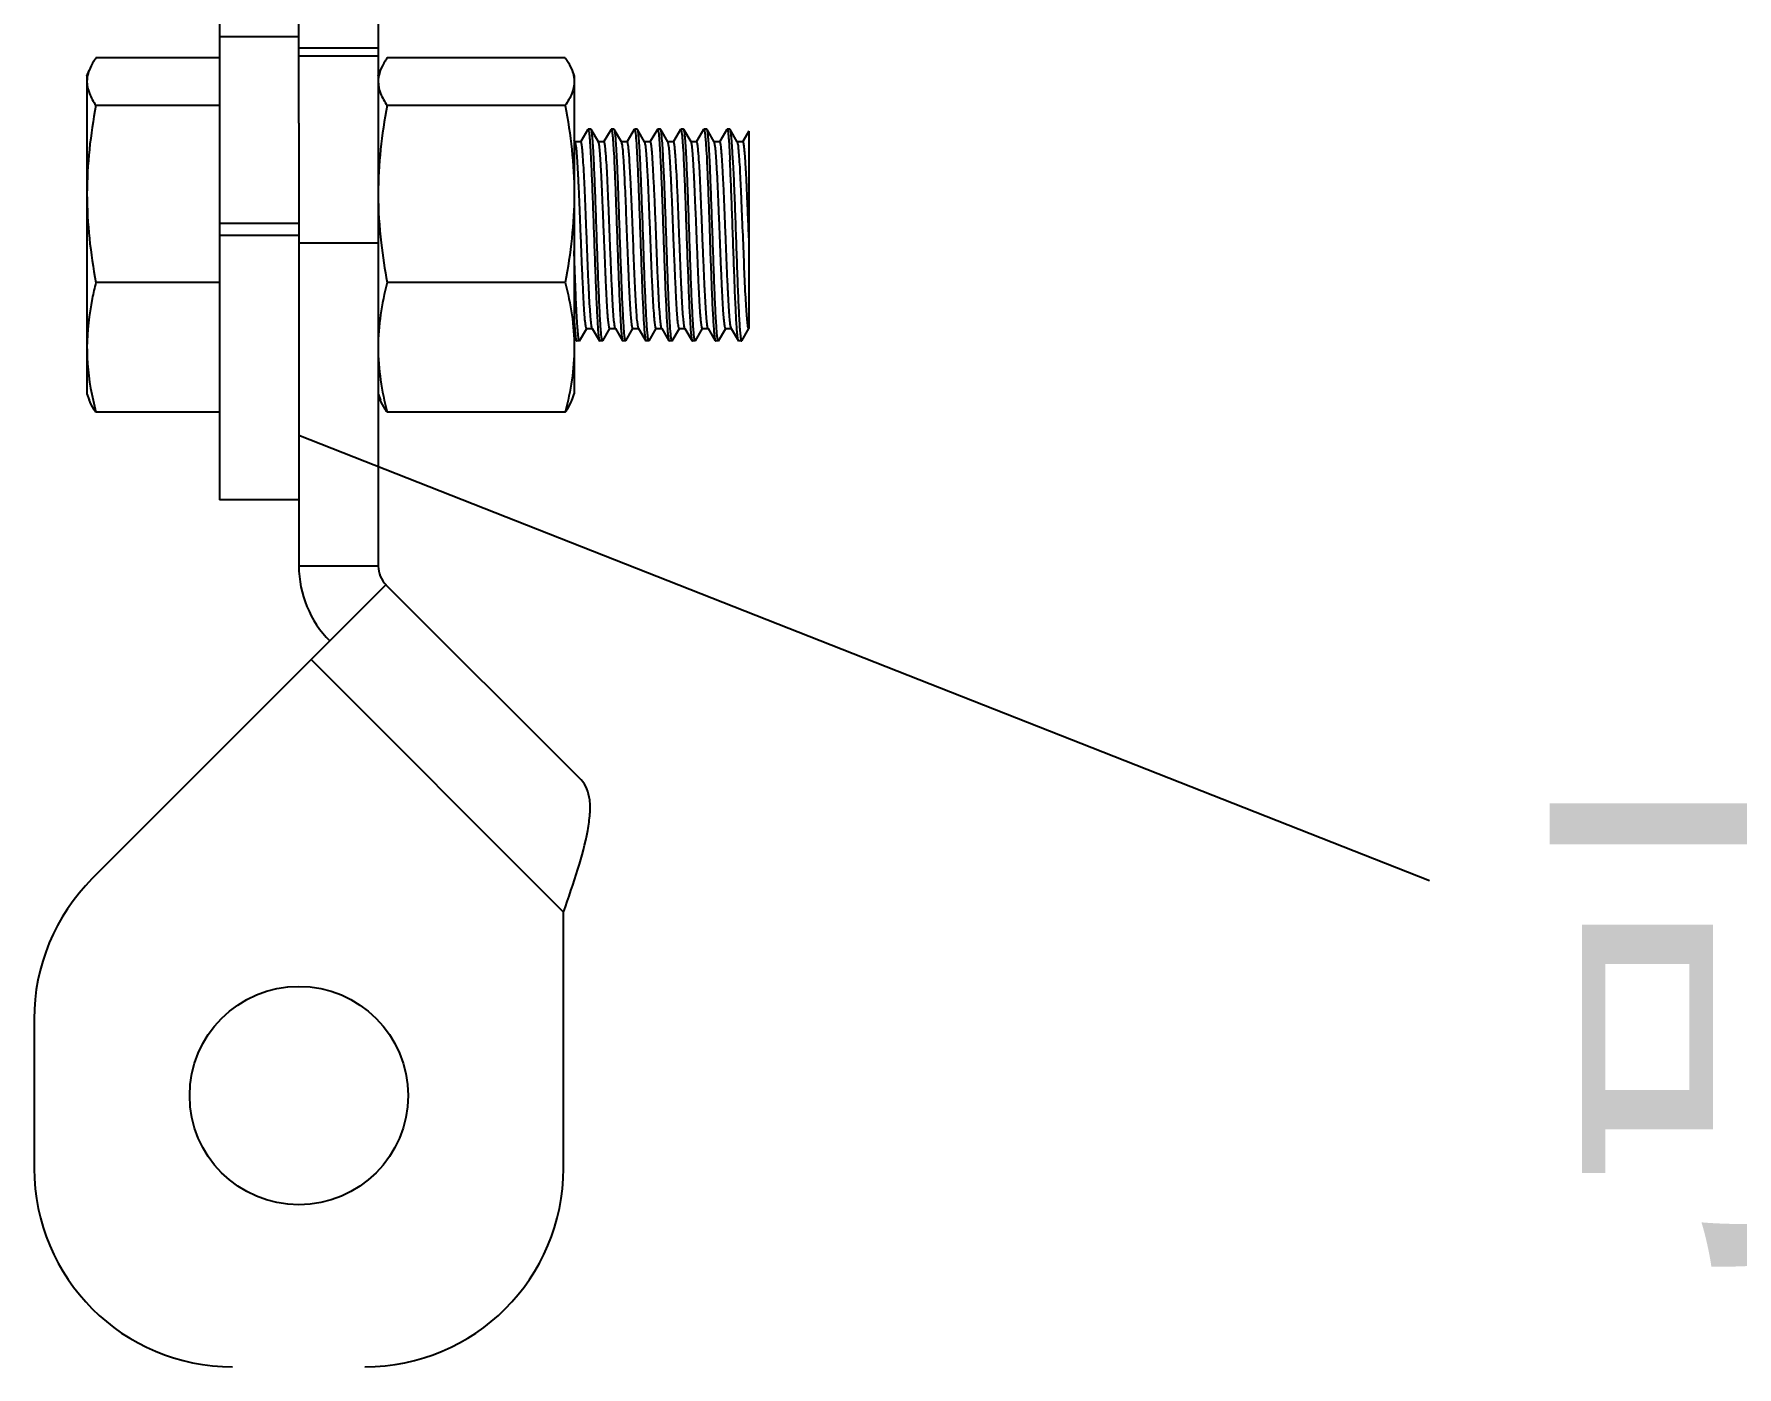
# Model space of a CAD drawing. Extents: x 27938 to 1507990, y 110129 to 923079.
# Drawn here: x 557071 to 558565, y 375912 to 377082 of the extents above; entities that cross this region are included whole.
import ezdxf

# ---------------------------------------------------------------- set-up
doc = ezdxf.new("R2010")
doc.units = 0
doc.header["$LTSCALE"] = 1000
doc.header["$MEASUREMENT"] = 0
doc.layers.add('W_DIM', color=4, linetype='Continuous')
doc.styles.get("Standard").update_dxf_attribs({"font": 'gbenor.shx', "bigfont": 'gbcbig.shx'})
doc.styles.add('wwp100', font='txt.shx', dxfattribs={"width": 0.7, "height": 400, "bigfont": 'hztxt.shx'})
doc.dimstyles.get("Standard").update_dxf_attribs({"dimtxt": 0.18, "dimasz": 0.18, "dimexe": 0.18, "dimexo": 0.0625, "dimgap": 0.09, "dimtad": 0, "dimtih": 1, "dimtoh": 1, "dimdec": 4, "dimzin": 0, "dimdsep": 46, "dimtxsty": 'Standard', "dimcen": 0.09, "dimadec": 0, "dimazin": 0, "dimtfac": 1, "dimtdec": 4, "dimtofl": 0, "dimtmove": 0, "dimatfit": 3, "dimfxl": 1, "dimtolj": 1, "dimtzin": 0, "dimarcsym": 0})

msp = doc.modelspace()

# ---------------------------------------------------------------- linework, layer by layer
at = {"linetype": 'Continuous'}
for p, q in [((557233.5, 377279.9), (557233.5, 376672.9)), ((557303.1, 377003.5), (557303.1, 377279.9)), ((557372.8, 377137.5), (557372.8, 376614.8)), ((557233.5, 377079.6), (557303.1, 377079.6)), ((557233.5, 377060.7), (557125.1, 377060.7)), ((557303.1, 377069.5), (557372.8, 377069.5)), ((557372.8, 377062.3), (557303.1, 377062.3)), ((557536.9, 377060.7), (557380.7, 377060.7)), ((557117.3, 377044.6), (557119.2, 377049.7)), ((557117.3, 377044.6), (557117.3, 376765.8)), ((557372.8, 377044.6), (557374.7, 377049.7)), ((557542.9, 377049.7), (557544.8, 377044.6)), ((557544.8, 377044.6), (557544.8, 376765.8)), ((557233.5, 377019), (557125.1, 377019)), ((557536.9, 377019), (557380.7, 377019)), ((557303.1, 377003.5), (557303.1, 376614.8)), ((557556.8, 376998), (557550.5, 376987.2)), ((557556.8, 376998), (557557, 376998.1)), ((557559.5, 376998.1), (557557, 376998.1)), ((557559.7, 376998), (557559.5, 376998.1)), ((557566, 376987.1), (557559.7, 376998)), ((557577.1, 376998), (557570.9, 376987.2)), ((557577.1, 376998), (557577.3, 376998.1)), ((557579.9, 376998.1), (557577.3, 376998.1)), ((557580, 376998), (557579.9, 376998.1)), ((557586.3, 376987.1), (557580, 376998)), ((557597.4, 376998), (557591.2, 376987.2)), ((557597.4, 376998), (557597.6, 376998.1)), ((557600.2, 376998.1), (557597.6, 376998.1)), ((557600.4, 376998), (557600.2, 376998.1)), ((557606.6, 376987.1), (557600.4, 376998)), ((557617.8, 376998), (557611.5, 376987.2)), ((557617.8, 376998), (557618, 376998.1)), ((557620.5, 376998.1), (557618, 376998.1)), ((557620.7, 376998), (557620.5, 376998.1)), ((557627, 376987.1), (557620.7, 376998)), ((557638.1, 376998), (557631.8, 376987.2)), ((557638.1, 376998), (557638.3, 376998.1)), ((557640.8, 376998.1), (557638.3, 376998.1)), ((557641, 376998), (557640.8, 376998.1)), ((557647.3, 376987.1), (557641, 376998)), ((557658.4, 376998), (557652.2, 376987.2)), ((557658.4, 376998), (557658.6, 376998.1)), ((557661.2, 376998.1), (557658.6, 376998.1)), ((557661.4, 376998), (557661.2, 376998.1)), ((557667.6, 376987.1), (557661.4, 376998)), ((557678.8, 376998), (557672.5, 376987.2)), ((557678.8, 376998), (557679, 376998.1)), ((557681.5, 376998.1), (557679, 376998.1)), ((557681.7, 376998), (557681.5, 376998.1)), ((557687.9, 376987.1), (557681.7, 376998)), ((557698.1, 376996.3), (557692.8, 376987.2)), ((557698.1, 376996.3), (557698.1, 376823.3)), ((557545.8, 376986.9), (557544.8, 376988.7)), ((557550.6, 376987.1), (557545.6, 376987.1)), ((557570.9, 376987.1), (557566, 376987.1)), ((557566.1, 376986.9), (557566, 376987.1)), ((557591.3, 376987.1), (557586.3, 376987.1)), ((557586.4, 376986.9), (557586.3, 376987.1)), ((557611.6, 376987.1), (557606.6, 376987.1)), ((557606.7, 376986.9), (557606.6, 376987.1)), ((557631.9, 376987.1), (557627, 376987.1)), ((557627.1, 376986.9), (557627, 376987.1)), ((557652.3, 376987.1), (557647.3, 376987.1)), ((557647.4, 376986.9), (557647.3, 376987.1)), ((557672.6, 376987.1), (557667.6, 376987.1)), ((557667.7, 376986.9), (557667.6, 376987.1)), ((557692.9, 376987.1), (557687.9, 376987.1)), ((557688.1, 376986.9), (557687.9, 376987.1)), ((557303.1, 376915.4), (557233.5, 376915.4)), ((557233.5, 376905.2), (557303.1, 376905.2)), ((557372.8, 376898), (557303.1, 376898)), ((557233.5, 376863.6), (557125.1, 376863.6)), ((557536.9, 376863.6), (557380.7, 376863.6)), ((557549.6, 376812.5), (557555.8, 376823.3)), ((557555.7, 376823.3), (557560.7, 376823.3)), ((557560.6, 376823.5), (557560.7, 376823.3)), ((557560.7, 376823.3), (557567, 376812.5)), ((557569.9, 376812.5), (557576.1, 376823.3)), ((557576, 376823.3), (557581, 376823.3)), ((557580.9, 376823.5), (557581, 376823.3)), ((557581, 376823.3), (557587.3, 376812.5)), ((557590.2, 376812.5), (557596.4, 376823.3)), ((557596.4, 376823.3), (557601.3, 376823.3)), ((557601.2, 376823.5), (557601.3, 376823.3)), ((557601.3, 376823.3), (557607.6, 376812.5)), ((557610.5, 376812.5), (557616.8, 376823.3)), ((557616.7, 376823.3), (557621.7, 376823.3)), ((557621.5, 376823.5), (557621.7, 376823.3)), ((557621.7, 376823.3), (557627.9, 376812.5)), ((557630.9, 376812.5), (557637.1, 376823.3)), ((557637, 376823.3), (557642, 376823.3)), ((557641.9, 376823.5), (557642, 376823.3)), ((557642, 376823.3), (557648.3, 376812.5)), ((557651.2, 376812.5), (557657.4, 376823.3)), ((557657.3, 376823.3), (557662.3, 376823.3)), ((557662.2, 376823.5), (557662.3, 376823.3)), ((557662.3, 376823.3), (557668.6, 376812.5)), ((557671.5, 376812.5), (557677.8, 376823.3)), ((557677.7, 376823.3), (557682.6, 376823.3)), ((557682.5, 376823.5), (557682.4, 376823.9)), ((557682.5, 376823.5), (557682.6, 376823.3)), ((557682.6, 376823.3), (557688.9, 376812.5)), ((557691.9, 376812.5), (557698.1, 376823.3)), ((557698, 376823.3), (557698.1, 376823.3)), ((557544.8, 376815.7), (557546.6, 376812.5)), ((557546.6, 376812.5), (557546.8, 376812.3)), ((557549.4, 376812.3), (557546.8, 376812.3)), ((557549.6, 376812.5), (557549.4, 376812.3)), ((557567, 376812.5), (557567.2, 376812.3)), ((557569.7, 376812.3), (557567.2, 376812.3)), ((557569.9, 376812.5), (557569.7, 376812.3)), ((557587.3, 376812.5), (557587.5, 376812.3)), ((557590, 376812.3), (557587.5, 376812.3)), ((557590.2, 376812.5), (557590, 376812.3)), ((557607.6, 376812.5), (557607.8, 376812.3)), ((557610.3, 376812.3), (557607.8, 376812.3)), ((557610.5, 376812.5), (557610.3, 376812.3)), ((557627.9, 376812.5), (557628.1, 376812.3)), ((557630.7, 376812.3), (557628.1, 376812.3)), ((557630.9, 376812.5), (557630.7, 376812.3)), ((557648.3, 376812.5), (557648.5, 376812.3)), ((557651, 376812.3), (557648.5, 376812.3)), ((557651.2, 376812.5), (557651, 376812.3)), ((557668.6, 376812.5), (557668.8, 376812.3)), ((557671.3, 376812.3), (557668.8, 376812.3)), ((557671.5, 376812.5), (557671.3, 376812.3)), ((557689.1, 376812.3), (557688.9, 376812.5)), ((557691.7, 376812.3), (557689.1, 376812.3)), ((557691.7, 376812.3), (557691.9, 376812.5)), ((557117.3, 376765.8), (557119.2, 376760.7)), ((557372.8, 376765.8), (557374.7, 376760.7)), ((557542.9, 376760.7), (557544.8, 376765.8)), ((557233.5, 376749.7), (557125.1, 376749.7)), ((557536.9, 376749.7), (557380.7, 376749.7)), ((557303.1, 376672.9), (557233.5, 376672.9)), ((557372.8, 376614.8), (557303.1, 376614.8)), ((557379.6, 376598.4), (557121.9, 376340.6)), ((557550.8, 376427.3), (557379.6, 376598.4)), ((557535.5, 376311.1), (557313.9, 376532.7)), ((557535.5, 376086.3), (557535.5, 376311.1)), ((557070.8, 376217.4), (557070.8, 376086.3))]:
    msp.add_line(p, q, dxfattribs=at)
msp.add_circle((557303.2, 376150.2), 95.8, dxfattribs=at)
for centre, radius, start, end in [((557396.1, 376614.8), 92.9, 180, 225), ((557396.1, 376614.8), 23.2, 180, 225), ((557245.1, 376217.4), 174.2, 135, 180), ((557245.1, 376086.3), 174.2, 180, 270), ((557361.2, 376086.3), 174.2, 270, 0)]:
    msp.add_arc(centre, radius, start, end, dxfattribs=at)
for points, knots in [([(557125.1, 377060.7), (557124.5, 377059.8), (557122.1, 377056.3), (557120.2, 377052.5), (557119.1, 377049.6)], [0, 0, 0, 0, 0.262452, 1, 1, 1, 1]), ([(557380.7, 377060.7), (557380.1, 377059.8), (557377.7, 377056.3), (557375.7, 377052.5), (557374.6, 377049.6)], [0, 0, 0, 0, 0.262452, 1, 1, 1, 1]), ([(557536.9, 377060.7), (557537.6, 377059.8), (557539.9, 377056.3), (557541.9, 377052.5), (557543, 377049.6)], [0, 0, 0, 0, 0.262452, 1, 1, 1, 1]), ([(557119.1, 377049.6), (557118.8, 377048.8), (557117.8, 377045.6), (557117.3, 377042.3), (557117.3, 377039.9)], [0, 0, 0, 0, 0.256979, 1, 1, 1, 1]), ([(557374.6, 377049.6), (557374.4, 377048.8), (557373.3, 377045.6), (557372.8, 377042.3), (557372.8, 377039.9)], [0, 0, 0, 0, 0.256979, 1, 1, 1, 1]), ([(557543, 377049.6), (557543.3, 377048.8), (557544.3, 377045.6), (557544.8, 377042.3), (557544.8, 377039.9)], [0, 0, 0, 0, 0.256979, 1, 1, 1, 1]), ([(557117.3, 377039.9), (557117.3, 377036.3), (557119, 377028.8), (557122.9, 377022.3), (557125.1, 377019)], [0, 0, 0, 0, 0.473493, 1, 1, 1, 1]), ([(557372.8, 377039.9), (557372.8, 377036.3), (557374.5, 377028.8), (557378.4, 377022.3), (557380.7, 377019)], [0, 0, 0, 0, 0.473493, 1, 1, 1, 1]), ([(557544.8, 377039.9), (557544.8, 377036.3), (557543.1, 377028.8), (557539.2, 377022.3), (557536.9, 377019)], [0, 0, 0, 0, 0.473493, 1, 1, 1, 1]), ([(557557, 376998.1), (557557.2, 376998.1), (557557.4, 376997.3), (557557.7, 376996.2), (557558, 376993.8), (557558.3, 376990.8), (557558.6, 376986.9), (557559.1, 376980.2), (557559.3, 376974.8), (557559.5, 376970.9)], [0, 0, 0, 0, 0.020019, 0.07017, 0.151772, 0.264355, 0.406919, 0.578181, 1, 1, 1, 1]), ([(557562.1, 376970.9), (557561.9, 376974.5), (557561.5, 376980.9), (557561.1, 376988.2), (557560.6, 376992.8), (557560.4, 376995.2), (557560.1, 376996.8), (557559.9, 376997.7), (557559.7, 376998)], [0, 0, 0, 0, 0.396583, 0.701222, 0.815876, 0.904197, 0.965566, 1, 1, 1, 1]), ([(557577.3, 376998.1), (557577.5, 376998.1), (557577.8, 376997.3), (557578, 376996.2), (557578.3, 376993.8), (557578.6, 376990.8), (557578.9, 376986.9), (557579.4, 376980.2), (557579.7, 376974.8), (557579.9, 376970.9)], [0, 0, 0, 0, 0.020001, 0.07014, 0.151733, 0.264317, 0.406882, 0.578148, 1, 1, 1, 1]), ([(557580.7, 376994.7), (557580.6, 376995.5), (557580.5, 376996.5), (557580.2, 376997.6), (557580, 376998)], [0, 0, 0, 0, 0.649891, 1, 1, 1, 1]), ([(557597.6, 376998.1), (557597.7, 376998.1), (557598, 376997.8), (557598.2, 376996.7), (557598.4, 376995.6), (557598.5, 376994.7)], [0, 0, 0, 0, 0.086019, 0.276039, 1, 1, 1, 1]), ([(557602.7, 376970.9), (557602.5, 376974.5), (557602.2, 376980.9), (557601.7, 376988.2), (557601.3, 376992.8), (557601, 376995.2), (557600.7, 376996.8), (557600.5, 376997.7), (557600.4, 376998)], [0, 0, 0, 0, 0.396585, 0.701214, 0.815871, 0.904193, 0.965566, 1, 1, 1, 1]), ([(557618, 376998.1), (557618.2, 376998.1), (557618.4, 376997.3), (557618.7, 376996.2), (557619, 376993.8), (557619.3, 376990.8), (557619.6, 376986.9), (557620, 376980.2), (557620.3, 376974.8), (557620.5, 376970.9)], [0, 0, 0, 0, 0.020002, 0.070138, 0.151731, 0.264311, 0.406878, 0.578148, 1, 1, 1, 1]), ([(557623, 376970.9), (557622.9, 376974.5), (557622.5, 376980.9), (557622, 376988.2), (557621.6, 376992.8), (557621.3, 376995.2), (557621.1, 376996.8), (557620.9, 376997.7), (557620.7, 376998)], [0, 0, 0, 0, 0.396583, 0.701222, 0.815876, 0.904197, 0.965566, 1, 1, 1, 1]), ([(557638.3, 376998.1), (557638.5, 376998.1), (557638.7, 376997.3), (557639, 376996.2), (557639.3, 376993.8), (557639.6, 376990.8), (557639.9, 376986.9), (557640.4, 376980.2), (557640.7, 376974.8), (557640.8, 376970.9)], [0, 0, 0, 0, 0.02002, 0.070175, 0.151778, 0.264365, 0.406925, 0.578181, 1, 1, 1, 1]), ([(557643.4, 376970.9), (557643.2, 376974.5), (557642.9, 376980.9), (557642.4, 376988.2), (557641.9, 376992.8), (557641.7, 376995.2), (557641.4, 376996.8), (557641.2, 376997.7), (557641, 376998)], [0, 0, 0, 0, 0.396587, 0.701221, 0.815874, 0.904193, 0.965565, 1, 1, 1, 1]), ([(557658.6, 376998.1), (557658.8, 376998.1), (557659.1, 376997.3), (557659.3, 376996.1), (557659.6, 376993.8), (557659.9, 376990.8), (557660.2, 376986.9), (557660.7, 376980.2), (557661, 376974.8), (557661.2, 376970.9)], [0, 0, 0, 0, 0.020044, 0.070216, 0.151831, 0.264419, 0.406978, 0.578227, 1, 1, 1, 1]), ([(557663.7, 376970.9), (557663.5, 376974.5), (557663.2, 376980.9), (557662.7, 376988.2), (557662.3, 376992.8), (557662, 376995.2), (557661.7, 376996.8), (557661.5, 376997.7), (557661.4, 376998)], [0, 0, 0, 0, 0.396583, 0.701215, 0.815872, 0.904194, 0.965566, 1, 1, 1, 1]), ([(557679, 376998.1), (557679.1, 376998.1), (557679.4, 376997.3), (557679.7, 376996.2), (557680, 376993.8), (557680.3, 376990.8), (557680.6, 376986.9), (557681, 376980.2), (557681.3, 376974.8), (557681.5, 376970.9)], [0, 0, 0, 0, 0.01999, 0.070117, 0.151703, 0.264284, 0.406853, 0.578128, 1, 1, 1, 1]), ([(557684, 376970.9), (557683.9, 376974.5), (557683.5, 376980.9), (557683, 376988.2), (557682.6, 376992.8), (557682.3, 376995.2), (557682, 376996.8), (557681.8, 376997.7), (557681.7, 376998)], [0, 0, 0, 0, 0.396583, 0.701222, 0.815876, 0.904197, 0.965566, 1, 1, 1, 1]), ([(557555.7, 376823.3), (557555.5, 376823.3), (557555.3, 376824), (557555, 376825), (557554.7, 376827), (557554.4, 376829.5), (557554.1, 376832.8), (557553.7, 376838.5), (557553.2, 376847), (557552.6, 376858.8), (557551.9, 376872.3), (557551.3, 376887.1), (557550.7, 376902.4), (557550.1, 376917.9), (557549.5, 376932.9), (557548.9, 376946.9), (557548.3, 376959.4), (557547.7, 376969.9), (557547.1, 376978), (557546.6, 376983.1), (557546.1, 376985.8), (557545.9, 376986.6), (557545.8, 376986.9)], [0, 0, 0, 0, 0.002979, 0.01011, 0.021658, 0.037569, 0.057721, 0.081935, 0.141647, 0.214533, 0.297928, 0.388772, 0.483731, 0.57932, 0.672029, 0.758454, 0.835426, 0.900125, 0.95019, 0.983823, 0.99411, 1, 1, 1, 1]), ([(557560.6, 376823.5), (557560.4, 376823.8), (557560.2, 376824.7), (557559.7, 376827.3), (557559.2, 376832.5), (557558.6, 376840.6), (557558, 376851), (557557.4, 376863.5), (557556.8, 376877.5), (557556.2, 376892.5), (557555.6, 376908), (557555, 376923.4), (557554.4, 376938.1), (557553.8, 376951.6), (557553.2, 376963.4), (557552.6, 376972), (557552.2, 376977.6), (557551.9, 376980.9), (557551.6, 376983.5), (557551.3, 376985.4), (557551.1, 376986.4), (557550.8, 376987.1), (557550.6, 376987.1)], [0, 0, 0, 0, 0.005873, 0.016149, 0.049758, 0.099805, 0.164491, 0.241456, 0.327881, 0.420594, 0.516191, 0.611162, 0.702019, 0.785427, 0.858327, 0.918049, 0.942268, 0.962424, 0.978338, 0.989888, 0.997021, 1, 1, 1, 1]), ([(557576, 376823.3), (557575.9, 376823.3), (557575.6, 376824), (557575.4, 376825), (557575, 376827), (557574.8, 376829.5), (557574.4, 376832.8), (557574, 376838.5), (557573.5, 376847), (557572.9, 376858.8), (557572.3, 376872.3), (557571.7, 376887.1), (557571.1, 376902.4), (557570.4, 376917.9), (557569.8, 376932.9), (557569.2, 376946.9), (557568.6, 376959.4), (557568, 376969.9), (557567.4, 376978), (557566.9, 376983.1), (557566.5, 376985.8), (557566.2, 376986.6), (557566.1, 376986.9)], [0, 0, 0, 0, 0.002978, 0.01011, 0.021657, 0.037569, 0.05772, 0.081935, 0.141646, 0.214533, 0.297927, 0.388772, 0.483732, 0.579321, 0.67203, 0.758455, 0.835427, 0.900125, 0.95019, 0.983823, 0.994113, 1, 1, 1, 1]), ([(557580.9, 376823.5), (557580.7, 376823.8), (557580.5, 376824.7), (557580, 376827.3), (557579.5, 376832.5), (557578.9, 376840.6), (557578.4, 376851), (557577.7, 376863.5), (557577.1, 376877.5), (557576.5, 376892.5), (557575.9, 376908), (557575.3, 376923.4), (557574.7, 376938.1), (557574.1, 376951.6), (557573.5, 376963.4), (557573, 376972), (557572.5, 376977.6), (557572.2, 376980.9), (557571.9, 376983.5), (557571.6, 376985.4), (557571.4, 376986.4), (557571.1, 376987.1), (557570.9, 376987.1)], [0, 0, 0, 0, 0.005876, 0.016149, 0.049759, 0.099805, 0.164492, 0.241457, 0.327882, 0.420595, 0.516192, 0.611162, 0.702019, 0.785427, 0.858326, 0.918048, 0.942268, 0.962423, 0.978338, 0.989888, 0.997021, 1, 1, 1, 1]), ([(557582.4, 376970.9), (557582.2, 376975.8), (557581.7, 376983.7), (557581.1, 376991.7), (557580.7, 376994.7)], [0, 0, 0, 0, 0.610019, 1, 1, 1, 1]), ([(557587.1, 376984.1), (557587, 376984.7), (557586.8, 376985.7), (557586.6, 376986.6), (557586.4, 376986.9)], [0, 0, 0, 0, 0.639122, 1, 1, 1, 1]), ([(557596.4, 376823.3), (557596.2, 376823.3), (557595.9, 376823.9), (557595.7, 376824.8), (557595.4, 376826.5), (557595, 376829.9), (557594.5, 376835.7), (557594, 376844.2), (557593.4, 376854.7), (557592.8, 376866.8), (557592.3, 376880.1), (557591.5, 376899.1), (557590.6, 376922.6), (557589.5, 376948.3), (557588.4, 376968.6), (557587.7, 376979.9), (557587.1, 376984.1)], [0, 0, 0, 0, 0.002721, 0.00909, 0.019375, 0.033552, 0.073167, 0.126736, 0.192564, 0.268551, 0.352267, 0.441032, 0.622264, 0.78921, 0.920663, 1, 1, 1, 1]), ([(557592.2, 376984.1), (557592, 376984.9), (557591.9, 376985.9), (557591.6, 376986.8), (557591.4, 376987.1), (557591.3, 376987.1)], [0, 0, 0, 0, 0.718602, 0.909136, 1, 1, 1, 1]), ([(557601.2, 376823.5), (557600.8, 376824.2), (557600.6, 376826.6), (557599.9, 376831.1), (557599.5, 376838), (557598.9, 376846.9), (557598.4, 376857.7), (557597.6, 376874.5), (557596.7, 376897.2), (557595.6, 376924.5), (557594.6, 376949.5), (557593.5, 376969.1), (557592.8, 376980), (557592.2, 376984.1)], [0, 0, 0, 0, 0.014257, 0.043391, 0.086675, 0.142827, 0.210147, 0.286587, 0.457295, 0.634268, 0.796057, 0.923071, 1, 1, 1, 1]), ([(557598.5, 376994.7), (557598.9, 376991.7), (557599.5, 376983.7), (557599.9, 376975.8), (557600.2, 376970.9)], [0, 0, 0, 0, 0.389981, 1, 1, 1, 1]), ([(557616.7, 376823.3), (557616.5, 376823.3), (557616.2, 376824), (557616, 376825), (557615.7, 376827), (557615.4, 376829.5), (557615.1, 376832.8), (557614.7, 376838.5), (557614.1, 376847), (557613.5, 376858.8), (557612.9, 376872.3), (557612.3, 376887.1), (557611.7, 376902.4), (557611.1, 376917.9), (557610.5, 376932.9), (557609.9, 376946.9), (557609.3, 376959.4), (557608.7, 376969.9), (557608.1, 376978), (557607.6, 376983.1), (557607.1, 376985.8), (557606.9, 376986.6), (557606.7, 376986.9)], [0, 0, 0, 0, 0.002979, 0.01011, 0.021658, 0.037569, 0.057721, 0.081935, 0.141646, 0.214533, 0.297928, 0.388772, 0.483732, 0.579321, 0.672029, 0.758455, 0.835426, 0.900125, 0.95019, 0.983823, 0.994111, 1, 1, 1, 1]), ([(557621.5, 376823.5), (557621.4, 376823.8), (557621.2, 376824.7), (557620.7, 376827.3), (557620.2, 376832.5), (557619.6, 376840.6), (557619, 376851), (557618.4, 376863.5), (557617.8, 376877.5), (557617.2, 376892.5), (557616.6, 376908), (557616, 376923.4), (557615.4, 376938.1), (557614.7, 376951.6), (557614.1, 376963.4), (557613.6, 376972), (557613.2, 376977.6), (557612.9, 376980.9), (557612.6, 376983.5), (557612.3, 376985.4), (557612, 376986.4), (557611.8, 376987.1), (557611.6, 376987.1)], [0, 0, 0, 0, 0.005874, 0.016149, 0.049759, 0.099805, 0.164491, 0.241457, 0.327881, 0.420594, 0.516191, 0.611162, 0.702019, 0.785427, 0.858326, 0.918049, 0.942267, 0.962424, 0.978338, 0.989888, 0.99702, 1, 1, 1, 1]), ([(557637, 376823.3), (557636.8, 376823.3), (557636.6, 376824), (557636.3, 376825), (557636, 376827), (557635.7, 376829.5), (557635.4, 376832.8), (557635, 376838.5), (557634.5, 376847), (557633.9, 376858.8), (557633.3, 376872.3), (557632.6, 376887.1), (557632, 376902.4), (557631.4, 376917.9), (557630.8, 376932.9), (557630.2, 376946.9), (557629.6, 376959.4), (557629, 376969.9), (557628.4, 376978), (557627.9, 376983.1), (557627.4, 376985.8), (557627.2, 376986.6), (557627.1, 376986.9)], [0, 0, 0, 0, 0.002977, 0.010111, 0.021656, 0.037569, 0.05772, 0.081935, 0.141646, 0.214533, 0.297927, 0.388772, 0.483731, 0.579321, 0.67203, 0.758455, 0.835427, 0.900126, 0.95019, 0.983823, 0.994112, 1, 1, 1, 1]), ([(557641.9, 376823.5), (557641.7, 376823.8), (557641.5, 376824.7), (557641, 376827.3), (557640.5, 376832.5), (557639.9, 376840.6), (557639.3, 376851), (557638.7, 376863.5), (557638.1, 376877.5), (557637.5, 376892.5), (557636.9, 376908), (557636.3, 376923.4), (557635.7, 376938.1), (557635.1, 376951.6), (557634.5, 376963.4), (557633.9, 376972), (557633.5, 376977.6), (557633.2, 376980.9), (557632.9, 376983.5), (557632.6, 376985.4), (557632.4, 376986.4), (557632.1, 376987.1), (557631.9, 376987.1)], [0, 0, 0, 0, 0.005876, 0.016149, 0.049758, 0.099805, 0.164491, 0.241457, 0.327882, 0.420595, 0.516192, 0.611162, 0.702019, 0.785427, 0.858326, 0.918048, 0.942269, 0.962423, 0.978339, 0.989887, 0.997021, 1, 1, 1, 1]), ([(557657.3, 376823.3), (557657.2, 376823.3), (557656.9, 376824), (557656.7, 376825), (557656.4, 376827), (557656.1, 376829.5), (557655.8, 376832.8), (557655.3, 376838.5), (557654.8, 376847), (557654.2, 376858.8), (557653.6, 376872.3), (557653, 376887.1), (557652.4, 376902.4), (557651.8, 376917.9), (557651.1, 376932.9), (557650.5, 376946.9), (557649.9, 376959.4), (557649.3, 376969.9), (557648.7, 376978), (557648.3, 376983.1), (557647.8, 376985.8), (557647.6, 376986.6), (557647.4, 376986.9)], [0, 0, 0, 0, 0.002979, 0.010111, 0.021657, 0.037569, 0.05772, 0.081936, 0.141647, 0.214533, 0.297928, 0.388772, 0.483731, 0.57932, 0.672029, 0.758454, 0.835426, 0.900125, 0.95019, 0.983823, 0.99411, 1, 1, 1, 1]), ([(557662.2, 376823.5), (557662, 376823.8), (557661.8, 376824.7), (557661.3, 376827.3), (557660.9, 376832.5), (557660.3, 376840.6), (557659.7, 376851), (557659.1, 376863.5), (557658.5, 376877.5), (557657.8, 376892.5), (557657.2, 376908), (557656.6, 376923.4), (557656, 376938.1), (557655.4, 376951.6), (557654.8, 376963.4), (557654.3, 376972), (557653.8, 376977.6), (557653.5, 376980.9), (557653.2, 376983.5), (557652.9, 376985.4), (557652.7, 376986.4), (557652.4, 376987.1), (557652.3, 376987.1)], [0, 0, 0, 0, 0.005873, 0.016149, 0.049758, 0.099805, 0.164491, 0.241456, 0.327881, 0.420594, 0.516191, 0.611162, 0.702019, 0.785427, 0.858327, 0.918049, 0.942269, 0.962424, 0.978339, 0.989888, 0.997022, 1, 1, 1, 1]), ([(557677.7, 376823.3), (557677.5, 376823.3), (557677.2, 376824), (557677, 376825), (557676.7, 376827), (557676.4, 376829.5), (557676.1, 376832.8), (557675.6, 376838.5), (557675.1, 376847), (557674.5, 376858.8), (557673.9, 376872.3), (557673.3, 376887.1), (557672.7, 376902.4), (557672.1, 376917.9), (557671.5, 376932.9), (557670.9, 376946.9), (557670.3, 376959.4), (557669.7, 376969.9), (557669.1, 376978), (557668.6, 376983.1), (557668.1, 376985.8), (557667.9, 376986.6), (557667.7, 376986.9)], [0, 0, 0, 0, 0.002978, 0.01011, 0.021657, 0.037569, 0.05772, 0.081935, 0.141646, 0.214533, 0.297927, 0.388772, 0.483731, 0.579321, 0.67203, 0.758455, 0.835427, 0.900125, 0.95019, 0.983823, 0.994112, 1, 1, 1, 1]), ([(557682.4, 376823.9), (557682, 376824.9), (557681.7, 376828), (557681, 376833.9), (557680.5, 376842.4), (557679.9, 376853.1), (557679.3, 376865.7), (557678.7, 376879.6), (557678.1, 376894.5), (557677.5, 376909.8), (557676.9, 376924.9), (557676.3, 376939.3), (557675.7, 376952.5), (557675.1, 376964), (557674.6, 376972.4), (557674.1, 376977.9), (557673.8, 376981.1), (557673.6, 376983.6), (557673.3, 376985.5), (557673, 376986.5), (557672.7, 376987.1), (557672.6, 376987.1)], [0, 0, 0, 0, 0.019897, 0.056676, 0.109137, 0.175441, 0.253237, 0.339756, 0.431917, 0.526433, 0.619936, 0.709092, 0.790724, 0.861926, 0.920168, 0.943766, 0.963396, 0.978892, 0.990136, 0.997084, 1, 1, 1, 1]), ([(557697.5, 376824.3), (557697.2, 376825.5), (557696.8, 376828.7), (557696.2, 376834.8), (557695.7, 376843.3), (557694.8, 376858.3), (557693.9, 376880.4), (557692.8, 376908.5), (557691.8, 376932.3), (557691, 376950.2), (557690.5, 376961.7), (557689.9, 376971.3), (557689.3, 376978.7), (557688.9, 376983.4), (557688.4, 376985.9), (557688.2, 376986.7), (557688.1, 376986.9)], [0, 0, 0, 0, 0.022388, 0.060418, 0.112907, 0.178138, 0.337854, 0.518579, 0.696535, 0.777057, 0.84831, 0.907938, 0.953977, 0.984939, 0.994467, 1, 1, 1, 1]), ([(557698.1, 376902.8), (557697.9, 376908.2), (557697.5, 376918.9), (557696.8, 376934.5), (557696.2, 376948.9), (557695.6, 376961.5), (557695, 376970.7), (557694.6, 376976.8), (557694.2, 376980.4), (557693.9, 376983.2), (557693.6, 376985.3), (557693.4, 376986.4), (557693.1, 376987.1), (557692.9, 376987.1)], [0, 0, 0, 0, 0.192962, 0.379367, 0.551818, 0.703439, 0.828214, 0.878947, 0.921217, 0.954624, 0.978873, 0.993832, 1, 1, 1, 1]), ([(557559.5, 376970.9), (557559.9, 376963.8), (557560.5, 376948.4), (557561.4, 376924.2), (557562.3, 376898.4), (557563.2, 376873.2), (557564, 376853.4), (557564.6, 376839.5), (557565.1, 376830.9), (557565.5, 376823.8), (557565.9, 376818.4), (557566.4, 376814.9), (557566.7, 376813), (557567, 376812.5)], [0, 0, 0, 0, 0.134266, 0.291405, 0.458589, 0.622157, 0.76875, 0.831861, 0.886406, 0.93127, 0.965547, 0.98857, 1, 1, 1, 1]), ([(557569.7, 376812.3), (557569.6, 376812.3), (557569.3, 376812.7), (557569.2, 376813.4), (557568.9, 376814.7), (557568.6, 376817.3), (557568.2, 376821.8), (557567.7, 376828.5), (557567.3, 376836.9), (557566.8, 376846.7), (557566.3, 376857.8), (557565.7, 376874.4), (557564.9, 376896.4), (557564, 376922.8), (557563.1, 376947.8), (557562.4, 376963.6), (557562.1, 376970.9)], [0, 0, 0, 0, 0.002174, 0.007143, 0.015155, 0.026218, 0.057308, 0.0998, 0.152795, 0.215156, 0.285539, 0.362424, 0.528951, 0.700411, 0.862061, 1, 1, 1, 1]), ([(557579.9, 376970.9), (557580.2, 376963.8), (557580.9, 376948.4), (557581.7, 376924.2), (557582.6, 376898.4), (557583.5, 376873.2), (557584.3, 376853.4), (557584.9, 376839.5), (557585.4, 376830.9), (557585.8, 376823.8), (557586.2, 376818.4), (557586.7, 376814.9), (557587, 376813), (557587.3, 376812.5)], [0, 0, 0, 0, 0.134269, 0.291411, 0.458596, 0.622169, 0.768759, 0.831867, 0.886409, 0.931272, 0.965549, 0.988571, 1, 1, 1, 1]), ([(557590, 376812.3), (557589.9, 376812.3), (557589.7, 376812.7), (557589.5, 376813.4), (557589.3, 376814.7), (557588.9, 376817.3), (557588.5, 376821.8), (557588.1, 376828.5), (557587.6, 376836.9), (557587.1, 376846.7), (557586.7, 376857.8), (557586, 376874.4), (557585.2, 376896.4), (557584.3, 376922.8), (557583.4, 376947.8), (557582.8, 376963.6), (557582.4, 376970.9)], [0, 0, 0, 0, 0.002174, 0.007143, 0.015155, 0.026219, 0.057308, 0.099801, 0.152799, 0.215164, 0.285548, 0.362433, 0.52896, 0.700423, 0.862066, 1, 1, 1, 1]), ([(557600.2, 376970.9), (557600.5, 376963.8), (557601.2, 376948.4), (557602.1, 376924.2), (557603, 376898.4), (557603.9, 376873.2), (557604.6, 376853.4), (557605.3, 376839.5), (557605.7, 376830.9), (557606.2, 376823.8), (557606.6, 376818.4), (557607.1, 376814.9), (557607.3, 376813), (557607.6, 376812.5)], [0, 0, 0, 0, 0.134265, 0.291401, 0.458586, 0.622159, 0.768752, 0.831864, 0.886409, 0.931273, 0.965549, 0.988571, 1, 1, 1, 1]), ([(557610.3, 376812.3), (557610.2, 376812.3), (557610, 376812.7), (557609.8, 376813.4), (557609.6, 376814.7), (557609.3, 376817.3), (557608.8, 376821.8), (557608.4, 376828.5), (557607.9, 376836.9), (557607.5, 376846.7), (557607, 376857.8), (557606.3, 376874.4), (557605.6, 376896.4), (557604.7, 376922.8), (557603.7, 376947.8), (557603.1, 376963.6), (557602.7, 376970.9)], [0, 0, 0, 0, 0.00218, 0.007155, 0.015172, 0.026242, 0.05734, 0.099838, 0.152839, 0.215202, 0.285583, 0.362465, 0.528987, 0.700438, 0.862073, 1, 1, 1, 1]), ([(557620.5, 376970.9), (557620.9, 376963.8), (557621.5, 376948.4), (557622.4, 376924.2), (557623.3, 376898.4), (557624.2, 376873.2), (557624.9, 376853.4), (557625.6, 376839.5), (557626, 376830.9), (557626.5, 376823.8), (557626.9, 376818.4), (557627.4, 376814.9), (557627.6, 376813), (557627.9, 376812.5)], [0, 0, 0, 0, 0.134268, 0.29141, 0.458592, 0.622161, 0.768754, 0.831863, 0.886406, 0.93127, 0.965548, 0.98857, 1, 1, 1, 1]), ([(557630.7, 376812.3), (557630.6, 376812.3), (557630.3, 376812.7), (557630.2, 376813.4), (557629.9, 376814.7), (557629.6, 376817.3), (557629.2, 376821.8), (557628.7, 376828.5), (557628.3, 376836.9), (557627.8, 376846.7), (557627.3, 376857.8), (557626.7, 376874.4), (557625.9, 376896.4), (557625, 376922.8), (557624.1, 376947.8), (557623.4, 376963.6), (557623, 376970.9)], [0, 0, 0, 0, 0.002173, 0.007141, 0.015151, 0.026214, 0.057302, 0.099793, 0.152788, 0.21515, 0.285533, 0.362419, 0.528947, 0.70041, 0.862061, 1, 1, 1, 1]), ([(557640.8, 376970.9), (557641.2, 376963.8), (557641.8, 376948.4), (557642.7, 376924.2), (557643.6, 376898.4), (557644.5, 376873.2), (557645.3, 376853.4), (557645.9, 376839.5), (557646.4, 376830.9), (557646.8, 376823.8), (557647.2, 376818.4), (557647.7, 376814.9), (557648, 376813), (557648.3, 376812.5)], [0, 0, 0, 0, 0.134269, 0.291408, 0.458594, 0.622169, 0.768759, 0.831867, 0.88641, 0.931273, 0.96555, 0.988571, 1, 1, 1, 1]), ([(557651, 376812.3), (557650.9, 376812.3), (557650.7, 376812.7), (557650.5, 376813.4), (557650.2, 376814.7), (557649.9, 376817.3), (557649.5, 376821.8), (557649, 376828.5), (557648.6, 376836.9), (557648.1, 376846.7), (557647.6, 376857.8), (557647, 376874.4), (557646.2, 376896.4), (557645.3, 376922.8), (557644.4, 376947.8), (557643.7, 376963.6), (557643.4, 376970.9)], [0, 0, 0, 0, 0.002177, 0.007149, 0.015164, 0.026231, 0.057324, 0.099819, 0.152819, 0.215184, 0.285568, 0.362452, 0.528978, 0.700435, 0.86207, 1, 1, 1, 1]), ([(557661.2, 376970.9), (557661.5, 376963.8), (557662.2, 376948.4), (557663.1, 376924.2), (557663.9, 376898.4), (557664.8, 376873.2), (557665.6, 376853.4), (557666.2, 376839.5), (557666.7, 376830.9), (557667.2, 376823.8), (557667.6, 376818.4), (557668.1, 376814.9), (557668.3, 376813), (557668.6, 376812.5)], [0, 0, 0, 0, 0.134264, 0.291401, 0.458586, 0.622157, 0.76875, 0.831862, 0.886407, 0.931271, 0.965549, 0.988571, 1, 1, 1, 1]), ([(557671.3, 376812.3), (557671.2, 376812.3), (557671, 376812.7), (557670.8, 376813.4), (557670.6, 376814.7), (557670.2, 376817.3), (557669.8, 376821.8), (557669.4, 376828.5), (557668.9, 376836.9), (557668.4, 376846.7), (557668, 376857.8), (557667.3, 376874.4), (557666.6, 376896.4), (557665.6, 376922.8), (557664.7, 376947.8), (557664.1, 376963.6), (557663.7, 376970.9)], [0, 0, 0, 0, 0.002178, 0.007152, 0.015168, 0.026236, 0.057331, 0.099828, 0.152827, 0.215189, 0.28557, 0.362453, 0.528977, 0.70043, 0.862069, 1, 1, 1, 1]), ([(557688.9, 376812.5), (557688.6, 376813), (557688.4, 376814.9), (557687.9, 376818.4), (557687.5, 376823.8), (557687, 376830.9), (557686.6, 376839.5), (557685.9, 376853.4), (557685.2, 376873.2), (557684.3, 376898.4), (557683.4, 376924.2), (557682.5, 376948.4), (557681.8, 376963.8), (557681.5, 376970.9)], [0, 0, 0, 0, 0.011429, 0.034451, 0.068729, 0.113593, 0.168136, 0.231245, 0.377839, 0.541409, 0.708594, 0.865732, 1, 1, 1, 1]), ([(557684, 376970.9), (557684.4, 376963.6), (557685.1, 376947.8), (557686, 376922.8), (557686.9, 376896.4), (557687.7, 376874.4), (557688.3, 376857.8), (557688.8, 376846.7), (557689.2, 376836.9), (557689.7, 376828.5), (557690.2, 376821.8), (557690.6, 376817.3), (557690.9, 376814.7), (557691.1, 376813.4), (557691.3, 376812.7), (557691.5, 376812.3), (557691.7, 376812.3)], [0, 0, 0, 0, 0.137926, 0.299558, 0.471009, 0.637528, 0.714411, 0.784795, 0.847159, 0.900159, 0.942659, 0.973758, 0.984827, 0.992845, 0.99782, 1, 1, 1, 1]), ([(557549.4, 376812.3), (557549.2, 376812.3), (557549, 376812.9), (557548.7, 376813.9), (557548.4, 376815.8), (557548.2, 376818.3), (557547.9, 376821.5), (557547.5, 376827.1), (557547, 376835.5), (557546.4, 376847.2), (557545.9, 376860.8), (557545.3, 376875.7), (557544.9, 376886.1), (557544.8, 376891.4)], [0, 0, 0, 0, 0.005867, 0.020155, 0.043346, 0.075372, 0.116008, 0.16496, 0.286225, 0.435391, 0.607776, 0.797971, 1, 1, 1, 1]), ([(557125.1, 376863.6), (557123.9, 376858.9), (557119.6, 376840.2), (557117.3, 376821), (557117.3, 376806.7)], [0, 0, 0, 0, 0.252048, 1, 1, 1, 1]), ([(557380.7, 376863.6), (557378.3, 376854.2), (557374.3, 376835.4), (557372.8, 376816.2), (557372.8, 376806.7)], [0, 0, 0, 0, 0.502209, 1, 1, 1, 1]), ([(557536.9, 376863.6), (557539.3, 376854.2), (557543.3, 376835.4), (557544.8, 376816.2), (557544.8, 376806.7)], [0, 0, 0, 0, 0.502209, 1, 1, 1, 1]), ([(557544.8, 376830.6), (557544.9, 376828.2), (557545.2, 376824), (557545.6, 376818.5), (557546.1, 376814.9), (557546.3, 376813), (557546.6, 376812.5)], [0, 0, 0, 0, 0.395055, 0.696899, 0.899558, 1, 1, 1, 1]), ([(557698, 376823.3), (557697.9, 376823.3), (557697.6, 376823.7), (557697.6, 376824), (557697.5, 376824.3)], [0, 0, 0, 0, 0.312765, 1, 1, 1, 1]), ([(557117.3, 376806.7), (557117.3, 376801.9), (557118, 376782.7), (557121.5, 376763.7), (557125.1, 376749.7)], [0, 0, 0, 0, 0.248826, 1, 1, 1, 1]), ([(557372.8, 376806.7), (557372.8, 376797.1), (557374.3, 376777.9), (557378.3, 376759.1), (557380.7, 376749.7)], [0, 0, 0, 0, 0.497791, 1, 1, 1, 1]), ([(557544.8, 376806.7), (557544.8, 376797.1), (557543.3, 376777.9), (557539.3, 376759.1), (557536.9, 376749.7)], [0, 0, 0, 0, 0.497791, 1, 1, 1, 1]), ([(557125.1, 376749.7), (557124.5, 376750.7), (557122.1, 376754.2), (557120.2, 376758), (557119.1, 376760.9)], [0, 0, 0, 0, 0.262452, 1, 1, 1, 1]), ([(557380.7, 376749.7), (557380.1, 376750.7), (557377.7, 376754.2), (557375.7, 376758), (557374.6, 376760.9)], [0, 0, 0, 0, 0.262452, 1, 1, 1, 1]), ([(557536.9, 376749.7), (557537.6, 376750.7), (557539.9, 376754.2), (557541.9, 376758), (557543, 376760.9)], [0, 0, 0, 0, 0.262452, 1, 1, 1, 1]), ([(557535.5, 376311.1), (557539.8, 376323.7), (557547.9, 376347.3), (557556, 376376), (557558.8, 376396.6), (557559, 376411.9), (557555.3, 376422.8), (557550.8, 376427.3)], [0, 0, 0, 0, 0.328857, 0.618406, 0.739037, 0.8414, 1, 1, 1, 1])]:
    msp.add_open_spline(points, degree=3, knots=knots, dxfattribs=at)
for points in [[(557125.1, 377019), (557120.3, 376993.4), (557117.3, 376967.3), (557117.3, 376941.3)], [(557380.7, 377019), (557375.9, 376993.4), (557372.8, 376967.3), (557372.8, 376941.3)], [(557536.9, 377019), (557541.7, 376993.4), (557544.8, 376967.3), (557544.8, 376941.3)], [(557117.3, 376941.3), (557117.3, 376915.3), (557120.3, 376889.2), (557125.1, 376863.6)], [(557372.8, 376941.3), (557372.8, 376926.9), (557373.7, 376912.6), (557375.4, 376898.3)], [(557544.8, 376941.3), (557544.8, 376915.3), (557541.7, 376889.2), (557536.9, 376863.6)], [(557375.4, 376898.3), (557376.7, 376886.7), (557378.5, 376875.1), (557380.7, 376863.6)]]:
    msp.add_open_spline(points, degree=3, dxfattribs=at)

# ---------------------------------------------------------------- texts
at = {"layer": 'W_DIM', "color": 7, "style": 'wwp100', "width": 0.7}
msp.add_text('可调式铰链A', height=400, dxfattribs=at).set_placement((558385, 375999.1))

# ---------------------------------------------------------------- leaders
msp.add_leader([(557303.1, 376729.6), (558295.4, 376339)], dimstyle='Standard', override={"dimgap": 20, "dimtad": 0})

doc.saveas('drawing.dxf')
